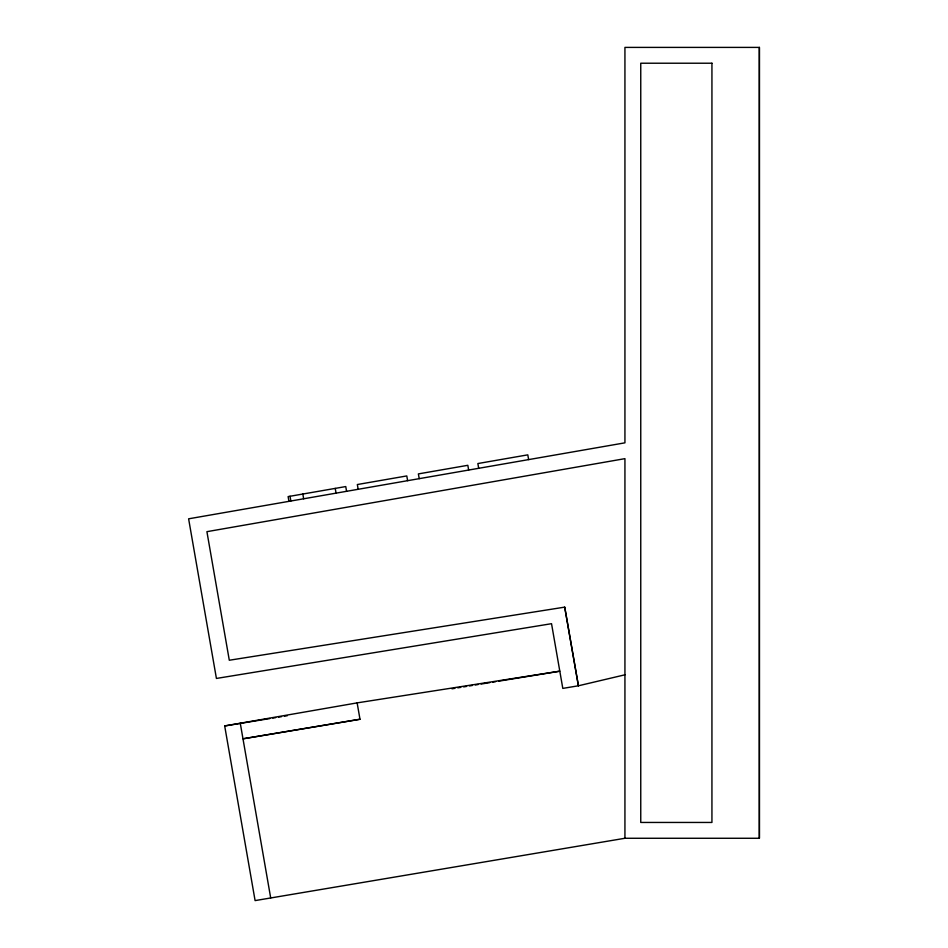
<?xml version="1.0" encoding="UTF-8"?>
<svg xmlns="http://www.w3.org/2000/svg" width="948" height="948" viewBox="0 0 948 948"><rect width="100%" height="100%" fill="white"/><g stroke="black" fill="none" stroke-linecap="round" stroke-linejoin="round"><path stroke-width="1.42" d="M498.612 681.185L559.806 671.184L357.135 702.883L224.688 725.943L255.095 900.6L624.933 838.269L759.384 838.269L759.384 47.4L624.933 47.4L624.933 442.834L188.616 518.817L216.417 678.448L551.535 623.689L562.804 688.402L578.434 685.783L624.933 674.81M359.991 719.236L242.984 738.812L359.991 719.259L357.135 702.883M224.688 725.943L269.848 718.56M272.763 718.086L275.678 717.612M278.594 717.138L281.509 716.652M284.424 716.178L287.339 715.704M451.983 688.805L454.898 688.331M457.813 687.845L460.728 687.371M463.643 686.897L466.558 686.423M469.473 685.949L472.388 685.463M475.304 684.989L478.219 684.515M481.122 684.041L489.867 682.607M492.782 682.133L495.697 681.659M564.712 607.135L578.41 685.795L564.712 607.135L229.298 660.246L206.913 531.674L624.933 458.654L624.933 838.269M528.629 459.602L527.799 454.85L477.863 463.548L478.693 468.3M468.656 470.054L467.826 465.302L418.376 473.905L419.206 478.669M407.616 480.683L406.787 475.932L357.337 484.535L358.166 489.298M346.577 491.313L345.759 486.561L288.121 496.598L288.95 501.35M335.236 488.386L336.066 493.138M302.827 494.026L303.656 498.79M290.029 496.266L290.858 501.018M240.271 723.229L270.701 897.969M759.384 47.4L759.384 838.269M711.936 63.22L640.753 63.22L640.753 822.449L711.936 822.449L711.936 63.22"/></g></svg>
